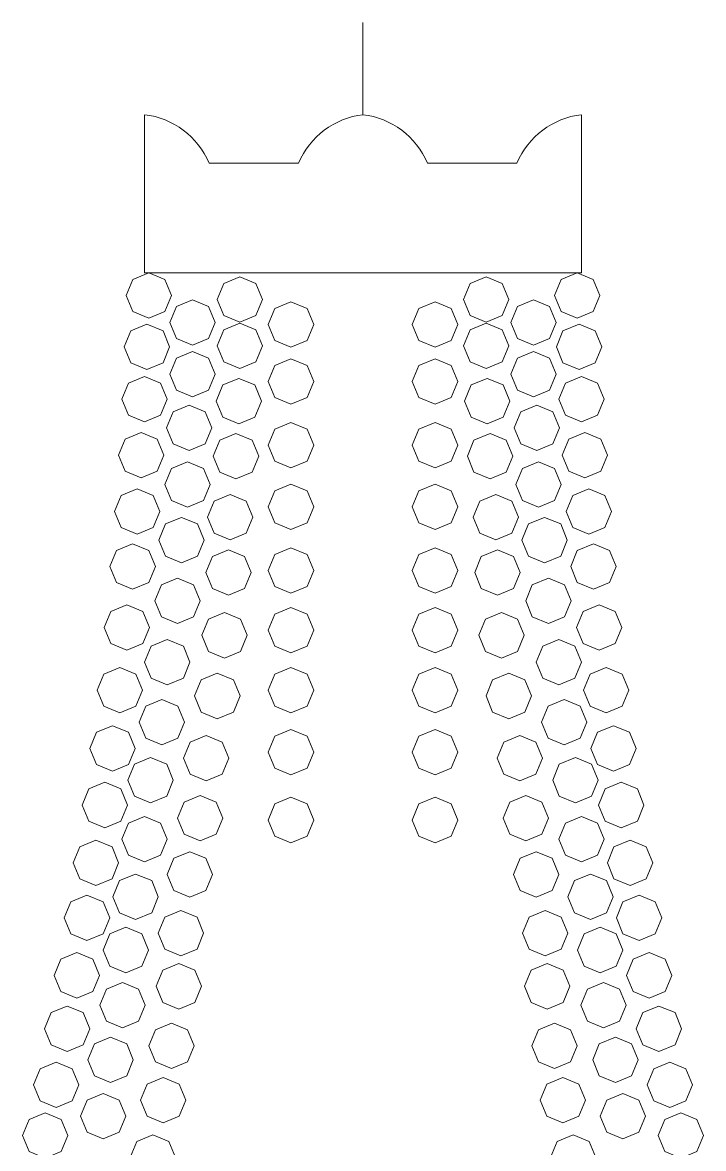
# Model space of a CAD drawing. Header units: inches. Extents: x 258415 to 640093, y 441672 to 945769.
# Drawn here: x 299357.9 to 299417.9, y 463450.7 to 463549.9 of the extents above; entities that cross this region are included whole.
import ezdxf

# ---------------------------------------------------------------- set-up
doc = ezdxf.new("R2010")
doc.units = ezdxf.units.IN
doc.header["$MEASUREMENT"] = 0
doc.linetypes.add('HIDDEN', pattern=[0.375, 0.25, -0.125])
doc.layers.add('CQ SPOT DETAIL DIMENSION', color=9, linetype='Continuous')
doc.layers.add('E-LITE-FIXT-NORM-CEILING', color=3, linetype='Continuous')
doc.layers.add('Glass', color=4, linetype='Continuous', lineweight=0)

# ---------------------------------------------------------------- blocks, each defined once
blk = doc.blocks.new('crystal ch 21')
at = {"layer": 'Glass', "color": 193, "lineweight": 0}
blk.add_line((38666.86, 39996.78), (38666.86, 40029.27), dxfattribs=at)
for points in [[(38666.86, 39996.78, 0.268728), (38644.16, 39979.74), (38612.57, 39979.74, 0.268741), (38589.87, 39996.78), (38589.87, 39941.04), (38666.86, 39941.01)], [(38666.86, 39996.78, -0.268728), (38689.56, 39979.74), (38721.14, 39979.74, -0.268741), (38743.85, 39996.78), (38743.85, 39941.04), (38666.86, 39941.01)]]:
    blk.add_lwpolyline(points, format="xyb", dxfattribs=at)
for points in [[(38591.32, 39941.04), (38596.98, 39938.7), (38599.32, 39933.04), (38596.98, 39927.39), (38591.32, 39925.04), (38585.67, 39927.39), (38583.32, 39933.04), (38585.67, 39938.7)], [(38623.4, 39939.63), (38629.05, 39937.28), (38631.4, 39931.63), (38629.05, 39925.97), (38623.4, 39923.63), (38617.74, 39925.97), (38615.4, 39931.63), (38617.74, 39937.28)], [(38710.32, 39939.63), (38704.66, 39937.28), (38702.32, 39931.63), (38704.66, 39925.97), (38710.32, 39923.63), (38715.98, 39925.97), (38718.32, 39931.63), (38715.98, 39937.28)], [(38742.39, 39941.04), (38736.74, 39938.7), (38734.39, 39933.04), (38736.74, 39927.39), (38742.39, 39925.04), (38748.05, 39927.39), (38750.39, 39933.04), (38748.05, 39938.7)], [(38606.75, 39931.53), (38612.41, 39929.19), (38614.75, 39923.53), (38612.41, 39917.87), (38606.75, 39915.53), (38601.09, 39917.87), (38598.75, 39923.53), (38601.09, 39929.19)], [(38641.47, 39930.82), (38647.12, 39928.47), (38649.47, 39922.82), (38647.12, 39917.16), (38641.47, 39914.82), (38635.81, 39917.16), (38633.47, 39922.82), (38635.81, 39928.47)], [(38692.25, 39930.82), (38686.59, 39928.47), (38684.25, 39922.82), (38686.59, 39917.16), (38692.25, 39914.82), (38697.9, 39917.16), (38700.25, 39922.82), (38697.9, 39928.47)], [(38726.96, 39931.53), (38721.31, 39929.19), (38718.96, 39923.53), (38721.31, 39917.87), (38726.96, 39915.53), (38732.62, 39917.87), (38734.96, 39923.53), (38732.62, 39929.19)], [(38590.69, 39922.94), (38596.35, 39920.6), (38598.69, 39914.94), (38596.35, 39909.28), (38590.69, 39906.94), (38585.04, 39909.28), (38582.69, 39914.94), (38585.04, 39920.6)], [(38623.4, 39923.3), (38629.05, 39920.95), (38631.4, 39915.3), (38629.05, 39909.64), (38623.4, 39907.3), (38617.74, 39909.64), (38615.4, 39915.3), (38617.74, 39920.95)], [(38710.32, 39923.3), (38704.66, 39920.95), (38702.32, 39915.3), (38704.66, 39909.64), (38710.32, 39907.3), (38715.98, 39909.64), (38718.32, 39915.3), (38715.98, 39920.95)], [(38743.02, 39922.94), (38737.36, 39920.6), (38735.02, 39914.94), (38737.36, 39909.28), (38743.02, 39906.94), (38748.68, 39909.28), (38751.02, 39914.94), (38748.68, 39920.6)], [(38606.74, 39913.31), (38612.39, 39910.96), (38614.74, 39905.31), (38612.39, 39899.65), (38606.74, 39897.31), (38601.08, 39899.65), (38598.74, 39905.31), (38601.08, 39910.96)], [(38641.47, 39910.69), (38647.12, 39908.35), (38649.47, 39902.69), (38647.12, 39897.03), (38641.47, 39894.69), (38635.81, 39897.03), (38633.47, 39902.69), (38635.81, 39908.35)], [(38692.25, 39910.69), (38686.59, 39908.35), (38684.25, 39902.69), (38686.59, 39897.03), (38692.25, 39894.69), (38697.9, 39897.03), (38700.25, 39902.69), (38697.9, 39908.35)], [(38726.98, 39913.31), (38721.32, 39910.96), (38718.98, 39905.31), (38721.32, 39899.65), (38726.98, 39897.31), (38732.63, 39899.65), (38734.98, 39905.31), (38732.63, 39910.96)], [(38589.84, 39904.48), (38595.49, 39902.14), (38597.84, 39896.48), (38595.49, 39890.82), (38589.84, 39888.48), (38584.18, 39890.82), (38581.84, 39896.48), (38584.18, 39902.14)], [(38623.07, 39903.83), (38628.72, 39901.49), (38631.07, 39895.83), (38628.72, 39890.18), (38623.07, 39887.83), (38617.41, 39890.18), (38615.07, 39895.83), (38617.41, 39901.49)], [(38710.65, 39903.83), (38704.99, 39901.49), (38702.65, 39895.83), (38704.99, 39890.18), (38710.65, 39887.83), (38716.31, 39890.18), (38718.65, 39895.83), (38716.31, 39901.49)], [(38743.88, 39904.48), (38738.22, 39902.14), (38735.88, 39896.48), (38738.22, 39890.82), (38743.88, 39888.48), (38749.54, 39890.82), (38751.88, 39896.48), (38749.54, 39902.14)], [(38605.58, 39894.38), (38611.24, 39892.04), (38613.58, 39886.38), (38611.24, 39880.73), (38605.58, 39878.38), (38599.92, 39880.73), (38597.58, 39886.38), (38599.92, 39892.04)], [(38728.13, 39894.38), (38722.48, 39892.04), (38720.13, 39886.38), (38722.48, 39880.73), (38728.13, 39878.38), (38733.79, 39880.73), (38736.13, 39886.38), (38733.79, 39892.04)], [(38641.47, 39888.29), (38647.12, 39885.94), (38649.47, 39880.29), (38647.12, 39874.63), (38641.47, 39872.29), (38635.81, 39874.63), (38633.47, 39880.29), (38635.81, 39885.94)], [(38692.25, 39888.29), (38686.59, 39885.94), (38684.25, 39880.29), (38686.59, 39874.63), (38692.25, 39872.29), (38697.9, 39874.63), (38700.25, 39880.29), (38697.9, 39885.94)], [(38588.68, 39884.74), (38594.34, 39882.4), (38596.68, 39876.74), (38594.34, 39871.09), (38588.68, 39868.74), (38583.02, 39871.09), (38580.68, 39876.74), (38583.02, 39882.4)], [(38622.07, 39884.37), (38627.73, 39882.03), (38630.07, 39876.37), (38627.73, 39870.71), (38622.07, 39868.37), (38616.42, 39870.71), (38614.07, 39876.37), (38616.42, 39882.03)], [(38711.64, 39884.37), (38705.98, 39882.03), (38703.64, 39876.37), (38705.98, 39870.71), (38711.64, 39868.37), (38717.3, 39870.71), (38719.64, 39876.37), (38717.3, 39882.03)], [(38745.03, 39884.74), (38739.38, 39882.4), (38737.03, 39876.74), (38739.38, 39871.09), (38745.03, 39868.74), (38750.69, 39871.09), (38753.03, 39876.74), (38750.69, 39882.4)], [(38605, 39874.4), (38610.66, 39872.06), (38613, 39866.4), (38610.66, 39860.75), (38605, 39858.4), (38599.35, 39860.75), (38597, 39866.4), (38599.35, 39872.06)], [(38728.71, 39874.4), (38723.05, 39872.06), (38720.71, 39866.4), (38723.05, 39860.75), (38728.71, 39858.4), (38734.37, 39860.75), (38736.71, 39866.4), (38734.37, 39872.06)], [(38587.27, 39864.93), (38592.93, 39862.58), (38595.27, 39856.93), (38592.93, 39851.27), (38587.27, 39848.93), (38581.61, 39851.27), (38579.27, 39856.93), (38581.61, 39862.58)], [(38641.47, 39866.53), (38647.12, 39864.19), (38649.47, 39858.53), (38647.12, 39852.88), (38641.47, 39850.53), (38635.81, 39852.88), (38633.47, 39858.53), (38635.81, 39864.19)], [(38692.25, 39866.53), (38686.59, 39864.19), (38684.25, 39858.53), (38686.59, 39852.88), (38692.25, 39850.53), (38697.9, 39852.88), (38700.25, 39858.53), (38697.9, 39864.19)], [(38746.45, 39864.93), (38740.79, 39862.58), (38738.45, 39856.93), (38740.79, 39851.27), (38746.45, 39848.93), (38752.1, 39851.27), (38754.45, 39856.93), (38752.1, 39862.58)], [(38620.06, 39862.85), (38625.72, 39860.51), (38628.06, 39854.85), (38625.72, 39849.2), (38620.06, 39846.85), (38614.41, 39849.2), (38612.06, 39854.85), (38614.41, 39860.51)], [(38713.65, 39862.85), (38707.99, 39860.51), (38705.65, 39854.85), (38707.99, 39849.2), (38713.65, 39846.85), (38719.31, 39849.2), (38721.65, 39854.85), (38719.31, 39860.51)], [(38602.83, 39854.83), (38608.48, 39852.49), (38610.83, 39846.83), (38608.48, 39841.18), (38602.83, 39838.83), (38597.17, 39841.18), (38594.83, 39846.83), (38597.17, 39852.49)], [(38730.89, 39854.83), (38725.23, 39852.49), (38722.89, 39846.83), (38725.23, 39841.18), (38730.89, 39838.83), (38736.54, 39841.18), (38738.89, 39846.83), (38736.54, 39852.49)], [(38585.64, 39845.5), (38591.3, 39843.16), (38593.64, 39837.5), (38591.3, 39831.85), (38585.64, 39829.5), (38579.99, 39831.85), (38577.64, 39837.5), (38579.99, 39843.16)], [(38619.48, 39843.36), (38625.14, 39841.02), (38627.48, 39835.36), (38625.14, 39829.7), (38619.48, 39827.36), (38613.82, 39829.7), (38611.48, 39835.36), (38613.82, 39841.02)], [(38641.47, 39844.13), (38647.12, 39841.79), (38649.47, 39836.13), (38647.12, 39830.47), (38641.47, 39828.13), (38635.81, 39830.47), (38633.47, 39836.13), (38635.81, 39841.79)], [(38692.25, 39844.13), (38686.59, 39841.79), (38684.25, 39836.13), (38686.59, 39830.47), (38692.25, 39828.13), (38697.9, 39830.47), (38700.25, 39836.13), (38697.9, 39841.79)], [(38714.23, 39843.36), (38708.58, 39841.02), (38706.23, 39835.36), (38708.58, 39829.7), (38714.23, 39827.36), (38719.89, 39829.7), (38722.23, 39835.36), (38719.89, 39841.02)], [(38748.07, 39845.5), (38742.41, 39843.16), (38740.07, 39837.5), (38742.41, 39831.85), (38748.07, 39829.5), (38753.73, 39831.85), (38756.07, 39837.5), (38753.73, 39843.16)], [(38601.5, 39833.43), (38607.16, 39831.09), (38609.5, 39825.43), (38607.16, 39819.77), (38601.5, 39817.43), (38595.84, 39819.77), (38593.5, 39825.43), (38595.84, 39831.09)], [(38732.21, 39833.43), (38726.56, 39831.09), (38724.21, 39825.43), (38726.56, 39819.77), (38732.21, 39817.43), (38737.87, 39819.77), (38740.21, 39825.43), (38737.87, 39831.09)], [(38583.56, 39823.99), (38589.21, 39821.64), (38591.56, 39815.99), (38589.21, 39810.33), (38583.56, 39807.99), (38577.9, 39810.33), (38575.56, 39815.99), (38577.9, 39821.64)], [(38750.16, 39823.99), (38744.5, 39821.64), (38742.16, 39815.99), (38744.5, 39810.33), (38750.16, 39807.99), (38755.81, 39810.33), (38758.16, 39815.99), (38755.81, 39821.64)], [(38618.02, 39821.25), (38623.68, 39818.91), (38626.02, 39813.25), (38623.68, 39807.59), (38618.02, 39805.25), (38612.37, 39807.59), (38610.02, 39813.25), (38612.37, 39818.91)], [(38641.47, 39823.03), (38647.12, 39820.68), (38649.47, 39815.03), (38647.12, 39809.37), (38641.47, 39807.03), (38635.81, 39809.37), (38633.47, 39815.03), (38635.81, 39820.68)], [(38692.25, 39823.03), (38686.59, 39820.68), (38684.25, 39815.03), (38686.59, 39809.37), (38692.25, 39807.03), (38697.9, 39809.37), (38700.25, 39815.03), (38697.9, 39820.68)], [(38715.69, 39821.25), (38710.03, 39818.91), (38707.69, 39813.25), (38710.03, 39807.59), (38715.69, 39805.25), (38721.35, 39807.59), (38723.69, 39813.25), (38721.35, 39818.91)], [(38597.85, 39811.8), (38603.51, 39809.45), (38605.85, 39803.8), (38603.51, 39798.14), (38597.85, 39795.8), (38592.2, 39798.14), (38589.85, 39803.8), (38592.2, 39809.45)], [(38735.86, 39811.8), (38730.2, 39809.45), (38727.86, 39803.8), (38730.2, 39798.14), (38735.86, 39795.8), (38741.52, 39798.14), (38743.86, 39803.8), (38741.52, 39809.45)], [(38581.11, 39801.93), (38586.77, 39799.59), (38589.11, 39793.93), (38586.77, 39788.27), (38581.11, 39785.93), (38575.45, 39788.27), (38573.11, 39793.93), (38575.45, 39799.59)], [(38615.49, 39799.86), (38621.15, 39797.52), (38623.49, 39791.86), (38621.15, 39786.2), (38615.49, 39783.86), (38609.83, 39786.2), (38607.49, 39791.86), (38609.83, 39797.52)], [(38641.47, 39801.92), (38647.12, 39799.58), (38649.47, 39793.92), (38647.12, 39788.27), (38641.47, 39785.92), (38635.81, 39788.27), (38633.47, 39793.92), (38635.81, 39799.58)], [(38692.25, 39801.92), (38686.59, 39799.58), (38684.25, 39793.92), (38686.59, 39788.27), (38692.25, 39785.92), (38697.9, 39788.27), (38700.25, 39793.92), (38697.9, 39799.58)], [(38718.22, 39799.86), (38712.57, 39797.52), (38710.22, 39791.86), (38712.57, 39786.2), (38718.22, 39783.86), (38723.88, 39786.2), (38726.22, 39791.86), (38723.88, 39797.52)], [(38752.6, 39801.93), (38746.95, 39799.59), (38744.6, 39793.93), (38746.95, 39788.27), (38752.6, 39785.93), (38758.26, 39788.27), (38760.6, 39793.93), (38758.26, 39799.59)], [(38595.91, 39790.65), (38601.56, 39788.31), (38603.91, 39782.65), (38601.56, 39776.99), (38595.91, 39774.65), (38590.25, 39776.99), (38587.91, 39782.65), (38590.25, 39788.31)], [(38737.81, 39790.65), (38732.15, 39788.31), (38729.81, 39782.65), (38732.15, 39776.99), (38737.81, 39774.65), (38743.46, 39776.99), (38745.81, 39782.65), (38743.46, 39788.31)], [(38578.55, 39781.39), (38584.21, 39779.05), (38586.55, 39773.39), (38584.21, 39767.74), (38578.55, 39765.39), (38572.89, 39767.74), (38570.55, 39773.39), (38572.89, 39779.05)], [(38641.47, 39780.02), (38647.12, 39777.67), (38649.47, 39772.02), (38647.12, 39766.36), (38641.47, 39764.02), (38635.81, 39766.36), (38633.47, 39772.02), (38635.81, 39777.67)], [(38692.25, 39780.02), (38686.59, 39777.67), (38684.25, 39772.02), (38686.59, 39766.36), (38692.25, 39764.02), (38697.9, 39766.36), (38700.25, 39772.02), (38697.9, 39777.67)], [(38755.16, 39781.39), (38749.51, 39779.05), (38747.16, 39773.39), (38749.51, 39767.74), (38755.16, 39765.39), (38760.82, 39767.74), (38763.16, 39773.39), (38760.82, 39779.05)], [(38611.57, 39777.94), (38617.23, 39775.6), (38619.57, 39769.94), (38617.23, 39764.28), (38611.57, 39761.94), (38605.92, 39764.28), (38603.57, 39769.94), (38605.92, 39775.6)], [(38722.14, 39777.94), (38716.48, 39775.6), (38714.14, 39769.94), (38716.48, 39764.28), (38722.14, 39761.94), (38727.8, 39764.28), (38730.14, 39769.94), (38727.8, 39775.6)], [(38591.99, 39770.16), (38597.65, 39767.82), (38599.99, 39762.16), (38597.65, 39756.5), (38591.99, 39754.16), (38586.33, 39756.5), (38583.99, 39762.16), (38586.33, 39767.82)], [(38741.73, 39770.16), (38736.07, 39767.82), (38733.73, 39762.16), (38736.07, 39756.5), (38741.73, 39754.16), (38747.38, 39756.5), (38749.73, 39762.16), (38747.38, 39767.82)], [(38575.8, 39761.43), (38581.45, 39759.09), (38583.8, 39753.43), (38581.45, 39747.77), (38575.8, 39745.43), (38570.14, 39747.77), (38567.8, 39753.43), (38570.14, 39759.09)], [(38757.92, 39761.43), (38752.26, 39759.09), (38749.92, 39753.43), (38752.26, 39747.77), (38757.92, 39745.43), (38763.57, 39747.77), (38765.92, 39753.43), (38763.57, 39759.09)], [(38609.48, 39756.8), (38615.14, 39754.46), (38617.48, 39748.8), (38615.14, 39743.15), (38609.48, 39740.8), (38603.83, 39743.15), (38601.48, 39748.8), (38603.83, 39754.46)], [(38641.47, 39756.14), (38647.12, 39753.79), (38649.47, 39748.14), (38647.12, 39742.48), (38641.47, 39740.14), (38635.81, 39742.48), (38633.47, 39748.14), (38635.81, 39753.79)], [(38692.25, 39756.14), (38686.59, 39753.79), (38684.25, 39748.14), (38686.59, 39742.48), (38692.25, 39740.14), (38697.9, 39742.48), (38700.25, 39748.14), (38697.9, 39753.79)], [(38724.23, 39756.8), (38718.57, 39754.46), (38716.23, 39748.8), (38718.57, 39743.15), (38724.23, 39740.8), (38729.89, 39743.15), (38732.23, 39748.8), (38729.89, 39754.46)], [(38589.85, 39749.39), (38595.51, 39747.05), (38597.85, 39741.39), (38595.51, 39735.73), (38589.85, 39733.39), (38584.2, 39735.73), (38581.85, 39741.39), (38584.2, 39747.05)], [(38743.86, 39749.39), (38738.2, 39747.05), (38735.86, 39741.39), (38738.2, 39735.73), (38743.86, 39733.39), (38749.52, 39735.73), (38751.86, 39741.39), (38749.52, 39747.05)], [(38572.71, 39741.02), (38578.37, 39738.68), (38580.71, 39733.02), (38578.37, 39727.36), (38572.71, 39725.02), (38567.06, 39727.36), (38564.71, 39733.02), (38567.06, 39738.68)], [(38761, 39741.02), (38755.34, 39738.68), (38753, 39733.02), (38755.34, 39727.36), (38761, 39725.02), (38766.66, 39727.36), (38769, 39733.02), (38766.66, 39738.68)], [(38605.83, 39736.97), (38611.48, 39734.63), (38613.83, 39728.97), (38611.48, 39723.31), (38605.83, 39720.97), (38600.17, 39723.31), (38597.83, 39728.97), (38600.17, 39734.63)], [(38727.89, 39736.97), (38722.23, 39734.63), (38719.89, 39728.97), (38722.23, 39723.31), (38727.89, 39720.97), (38733.55, 39723.31), (38735.89, 39728.97), (38733.55, 39734.63)], [(38586.69, 39729.1), (38592.35, 39726.76), (38594.69, 39721.1), (38592.35, 39715.44), (38586.69, 39713.1), (38581.04, 39715.44), (38578.69, 39721.1), (38581.04, 39726.76)], [(38747.02, 39729.1), (38741.36, 39726.76), (38739.02, 39721.1), (38741.36, 39715.44), (38747.02, 39713.1), (38752.68, 39715.44), (38755.02, 39721.1), (38752.68, 39726.76)], [(38569.54, 39721.69), (38575.2, 39719.35), (38577.54, 39713.69), (38575.2, 39708.04), (38569.54, 39705.69), (38563.88, 39708.04), (38561.54, 39713.69), (38563.88, 39719.35)], [(38764.17, 39721.69), (38758.52, 39719.35), (38756.17, 39713.69), (38758.52, 39708.04), (38764.17, 39705.69), (38769.83, 39708.04), (38772.17, 39713.69), (38769.83, 39719.35)], [(38602.68, 39716.28), (38608.33, 39713.94), (38610.68, 39708.28), (38608.33, 39702.63), (38602.68, 39700.28), (38597.02, 39702.63), (38594.68, 39708.28), (38597.02, 39713.94)], [(38731.04, 39716.28), (38725.38, 39713.94), (38723.04, 39708.28), (38725.38, 39702.63), (38731.04, 39700.28), (38736.69, 39702.63), (38739.04, 39708.28), (38736.69, 39713.94)], [(38583.23, 39710.31), (38588.89, 39707.97), (38591.23, 39702.31), (38588.89, 39696.65), (38583.23, 39694.31), (38577.58, 39696.65), (38575.23, 39702.31), (38577.58, 39707.97)], [(38750.48, 39710.31), (38744.82, 39707.97), (38742.48, 39702.31), (38744.82, 39696.65), (38750.48, 39694.31), (38756.14, 39696.65), (38758.48, 39702.31), (38756.14, 39707.97)], [(38565.94, 39701.38), (38571.59, 39699.03), (38573.94, 39693.38), (38571.59, 39687.72), (38565.94, 39685.38), (38560.28, 39687.72), (38557.94, 39693.38), (38560.28, 39699.03)], [(38767.78, 39701.38), (38762.12, 39699.03), (38759.78, 39693.38), (38762.12, 39687.72), (38767.78, 39685.38), (38773.43, 39687.72), (38775.78, 39693.38), (38773.43, 39699.03)], [(38601.94, 39697.51), (38607.6, 39695.17), (38609.94, 39689.51), (38607.6, 39683.85), (38601.94, 39681.51), (38596.28, 39683.85), (38593.94, 39689.51), (38596.28, 39695.17)], [(38731.77, 39697.51), (38726.12, 39695.17), (38723.77, 39689.51), (38726.12, 39683.85), (38731.77, 39681.51), (38737.43, 39683.85), (38739.77, 39689.51), (38737.43, 39695.17)], [(38582.05, 39690.87), (38587.7, 39688.53), (38590.05, 39682.87), (38587.7, 39677.21), (38582.05, 39674.87), (38576.39, 39677.21), (38574.05, 39682.87), (38576.39, 39688.53)], [(38751.67, 39690.87), (38746.01, 39688.53), (38743.67, 39682.87), (38746.01, 39677.21), (38751.67, 39674.87), (38757.32, 39677.21), (38759.67, 39682.87), (38757.32, 39688.53)], [(38562.52, 39682.57), (38568.18, 39680.23), (38570.52, 39674.57), (38568.18, 39668.91), (38562.52, 39666.57), (38556.86, 39668.91), (38554.52, 39674.57), (38556.86, 39680.23)], [(38771.19, 39682.57), (38765.54, 39680.23), (38763.19, 39674.57), (38765.54, 39668.91), (38771.19, 39666.57), (38776.85, 39668.91), (38779.19, 39674.57), (38776.85, 39680.23)], [(38599.36, 39676.53), (38605.02, 39674.18), (38607.36, 39668.53), (38605.02, 39662.87), (38599.36, 39660.53), (38593.7, 39662.87), (38591.36, 39668.53), (38593.7, 39674.18)], [(38734.35, 39676.53), (38728.7, 39674.18), (38726.35, 39668.53), (38728.7, 39662.87), (38734.35, 39660.53), (38740.01, 39662.87), (38742.35, 39668.53), (38740.01, 39674.18)], [(38577.88, 39671.59), (38583.54, 39669.24), (38585.88, 39663.59), (38583.54, 39657.93), (38577.88, 39655.59), (38572.23, 39657.93), (38569.88, 39663.59), (38572.23, 39669.24)], [(38755.83, 39671.59), (38750.17, 39669.24), (38747.83, 39663.59), (38750.17, 39657.93), (38755.83, 39655.59), (38761.49, 39657.93), (38763.83, 39663.59), (38761.49, 39669.24)], [(38558.64, 39662.81), (38564.3, 39660.47), (38566.64, 39654.81), (38564.3, 39649.15), (38558.64, 39646.81), (38552.99, 39649.15), (38550.64, 39654.81), (38552.99, 39660.47)], [(38775.07, 39662.81), (38769.41, 39660.47), (38767.07, 39654.81), (38769.41, 39649.15), (38775.07, 39646.81), (38780.73, 39649.15), (38783.07, 39654.81), (38780.73, 39660.47)], [(38596.41, 39657.38), (38602.07, 39655.04), (38604.41, 39649.38), (38602.07, 39643.73), (38596.41, 39641.38), (38590.76, 39643.73), (38588.41, 39649.38), (38590.76, 39655.04)], [(38737.3, 39657.38), (38731.64, 39655.04), (38729.3, 39649.38), (38731.64, 39643.73), (38737.3, 39641.38), (38742.96, 39643.73), (38745.3, 39649.38), (38742.96, 39655.04)], [(38575.23, 39651.73), (38580.89, 39649.39), (38583.23, 39643.73), (38580.89, 39638.08), (38575.23, 39635.73), (38569.58, 39638.08), (38567.23, 39643.73), (38569.58, 39649.39)], [(38758.48, 39651.73), (38752.82, 39649.39), (38750.48, 39643.73), (38752.82, 39638.08), (38758.48, 39635.73), (38764.14, 39638.08), (38766.48, 39643.73), (38764.14, 39649.39)], [(38554.82, 39644.91), (38560.48, 39642.56), (38562.82, 39636.91), (38560.48, 39631.25), (38554.82, 39628.91), (38549.16, 39631.25), (38546.82, 39636.91), (38549.16, 39642.56)], [(38778.9, 39644.91), (38773.24, 39642.56), (38770.9, 39636.91), (38773.24, 39631.25), (38778.9, 39628.91), (38784.55, 39631.25), (38786.9, 39636.91), (38784.55, 39642.56)], [(38592.73, 39637.14), (38598.39, 39634.79), (38600.73, 39629.14), (38598.39, 39623.48), (38592.73, 39621.14), (38587.07, 39623.48), (38584.73, 39629.14), (38587.07, 39634.79)], [(38740.99, 39637.14), (38735.33, 39634.79), (38732.99, 39629.14), (38735.33, 39623.48), (38740.99, 39621.14), (38746.64, 39623.48), (38748.99, 39629.14), (38746.64, 39634.79)]]:
    blk.add_lwpolyline(points, close=True, dxfattribs=at)
blk = doc.blocks.new('SMDS')
at = {"layer": 'E-LITE-FIXT-NORM-CEILING', "linetype": 'HIDDEN', "xscale": -0.25, "yscale": 0.25, "zscale": 0.25, "rotation": 359.9999999999999}
blk.add_blockref('crystal ch 21', (394521.794, 466859.985, 0), dxfattribs=at)

msp = doc.modelspace()

# ---------------------------------------------------------------- block references
at = {"layer": 'CQ SPOT DETAIL DIMENSION'}
msp.add_blockref('SMDS', (-85467.189, -13317.368), dxfattribs=at)

doc.saveas('drawing.dxf')
